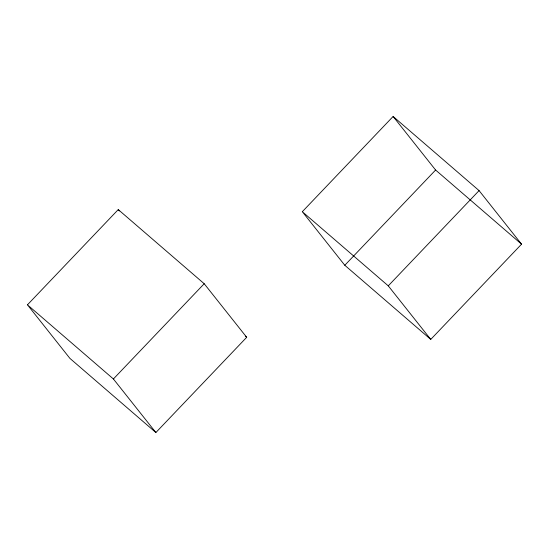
<?xml version="1.0" encoding="UTF-8"?>
<svg xmlns="http://www.w3.org/2000/svg" width="549" height="549" viewBox="0 0 549 549"><rect width="100%" height="100%" fill="white"/><g stroke="black" fill="none" stroke-linecap="round" stroke-linejoin="round"><path stroke-width="0.82" d="M27.45 304.825L118.255 209.588L204.207 283.73L246.686 337.299L155.875 432.537L69.922 358.394L27.45 304.825L113.403 378.975L155.875 432.537M113.403 378.975L204.207 283.73M302.314 211.701L393.125 116.463L479.078 190.606L521.55 244.175L430.745 339.412L344.793 265.27L302.314 211.701L388.267 285.851L430.745 339.412M344.793 265.27L435.597 170.025L393.125 116.463M388.267 285.851L479.078 190.606M435.597 170.025L521.55 244.175M245.389 336.187L246.686 337.299M118.255 209.588L119.318 210.926"/></g></svg>
